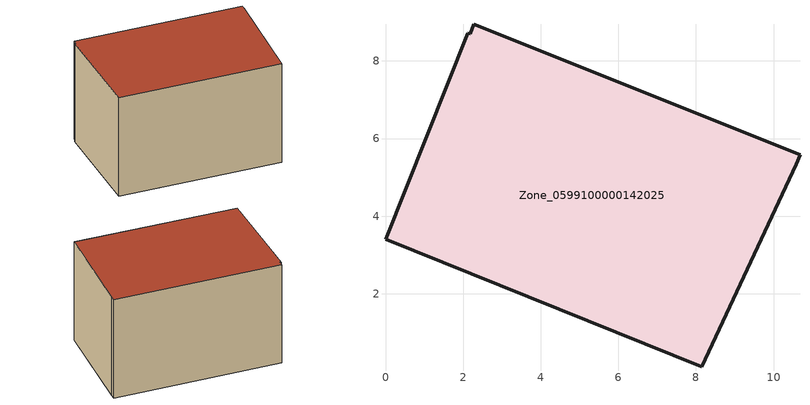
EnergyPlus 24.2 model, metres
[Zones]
Zone_0599100000142025
 floor ground (C_G): 0,3.4 2.12,8.72 2.18,8.7 2.27,8.94 10.68,5.58 10.58,5.34 8.15,0.13 z0
 wall outside (C_F): 2.12,8.72 0,3.4 8.15,0.13 10.58,5.34 10.68,5.58 2.27,8.94 2.18,8.7 2.12,8.72 z0:5.67
 roof outside (C_R): 2.27,8.94 2.18,8.7 2.12,8.72 0,3.4 8.15,0.13 10.58,5.34 10.68,5.58 z5.67
[BUILDING]
Pand.0599100000142025: North Axis=0; Terrain=City; Loads Convergence Tolerance Value=0.04; Temperature Convergence Tolerance Value=0.4; Solar Distribution=FullExterior; Maximum Number of Warmup Days=25; Minimum Number of Warmup Days=1
[Site:Location]
Rotterdam.The.Hague.AP_ZH_NLD Design_Conditions: Latitude=51.96; Longitude=4.45; Time Zone=1; Elevation=-4.5
[SITE:GROUNDTEMPERATURE:BUILDINGSURFACE]
18, 18, 18, 18, 18, 18, 18, 18, 18, 18, 18, 18
[MATERIAL] Thermal Absorptance=0.9; Solar Absorptance=0.7; Visible Absorptance=0.7
Name | Roughness | Thickness | Conductivity | Density | Specific Heat
G.TI.1975-1991 | MediumSmooth | 0.15 | 0.288461 | 540 | 1210
F.TI.1975-1991 | Rough | 0.3 | 0.230769 | 1920 | 840
R.TI.1975-1991 | MediumRough | 0.2 | 0.153846 | 1500 | 1000
[CONSTRUCTION]
C_G: G.TI.1975-1991
C_F: F.TI.1975-1991
C_R: R.TI.1975-1991
[ZONE]
Zone_0599100000142025: Type=1; Multiplier=1; Ceiling Height=Autocalculate; Volume=Autocalculate; Floor Area=autocalculate; Part of Total Floor Area=Yes
[ZONEINFILTRATION:DESIGNFLOWRATE]
Infil_Zone_0599100000142025: Zone or ZoneList or Space or SpaceList=Zone_0599100000142025; Schedule=AlwaysOn; Design Flow Rate Calculation Method=Flow/Area; Flow Rate per Floor Area=0.003; Constant Term Coefficient=1; Temperature Term Coefficient=0; Velocity Term Coefficient=0; Velocity Squared Term Coefficient=0
[HVACTEMPLATE:ZONE:IDEALLOADSAIRSYSTEM]
Zone_0599100000142025: Maximum Heating Supply Air Temperature=50; Minimum Cooling Supply Air Temperature=13; Maximum Heating Supply Air Humidity Ratio=0.0156; Minimum Cooling Supply Air Humidity Ratio=0.0077; Heating Limit=NoLimit; Cooling Limit=NoLimit; Dehumidification Control Type=ConstantSensibleHeatRatio; Cooling Sensible Heat Ratio=0.7; Dehumidification Setpoint=60; Humidification Control Type=None; Humidification Setpoint=30; Outdoor Air Method=None; Outdoor Air Flow Rate per Person=0.00944; Outdoor Air Flow Rate per Zone Floor Area=0; Outdoor Air Flow Rate per Zone=0; Demand Controlled Ventilation Type=None; Outdoor Air Economizer Type=NoEconomizer; Heat Recovery Type=None; Sensible Heat Recovery Effectiveness=0.7; Latent Heat Recovery Effectiveness=0.65
[ZONECONTROL:THERMOSTAT]
ThermostatControl_Zone_0599100000142025: Zone or ZoneList=Zone_0599100000142025; Control Type Schedule=DualSetpointControlType; Control 1=Thermostat_Zone_0599100000142025; Temperature Difference Between Cutout And Setpoint=0
[THERMOSTATSETPOINT:DUALSETPOINT]
Thermostat_Zone_0599100000142025: Heating Setpoint Temperature Schedule=HeatingSetpoint_Zone_0599100000142025; Cooling Setpoint Temperature Schedule=CoolingSetpoint_Zone_0599100000142025
[SCHEDULE:COMPACT]
HeatingSetpoint_Zone_0599100000142025: Through: 12/31, For: AllDays, Until: 24:00, 21
CoolingSetpoint_Zone_0599100000142025: Through: 12/31, For: AllDays, Until: 24:00, 24
DualSetpointControlType: Through: 12/31, For: AllDays, Until: 24:00, 4
AlwaysOn: Through: 12/31, For: AllDays, Until: 24:00, 1
